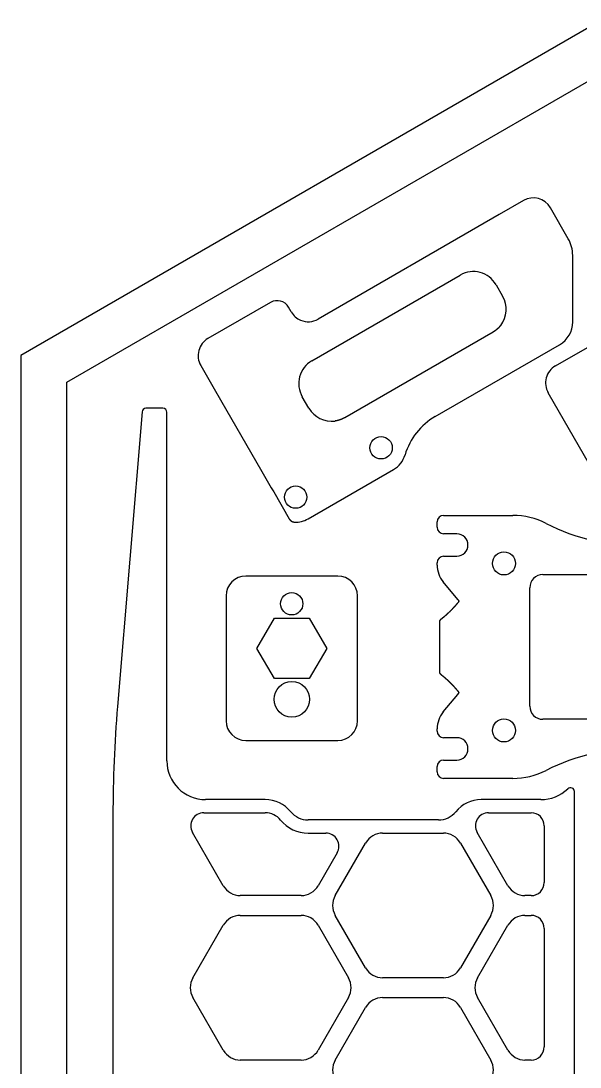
# Model space of a CAD drawing. Extents: x 442 to 745, y 5 to 355.
# Drawn here: x 442.4 to 477.4, y 222.6 to 288.1 of the extents above; entities that cross this region are included whole.
import ezdxf

# ---------------------------------------------------------------- set-up
doc = ezdxf.new("R2010")
doc.units = 0
doc.layers.add('VISIBLE__ANSI_', color=7, linetype='CONTINUOUS')

msp = doc.modelspace()

# ---------------------------------------------------------------- linework, layer by layer
at = {"layer": 'VISIBLE__ANSI_'}
for p, q in [((593.942, 354.692), (442.389, 267.193)), ((445.272, 265.529), (593.942, 351.364)), ((473.865, 276.891), (472.352, 276.018)), ((476.676, 274.493), (475.552, 276.439)), ((472.352, 276.018), (461.009, 269.469)), ((476.952, 270.745), (476.952, 273.463)), ((460.612, 266.863), (469.902, 272.226)), ((472.152, 271.623), (472.563, 270.91)), ((476.952, 269.581), (476.952, 270.745)), ((458.028, 270.516), (454.105, 268.252)), ((459.322, 269.922), (459.153, 270.215)), ((475.871, 266.54), (481.336, 269.696)), ((476.952, 269.294), (476.952, 269.581)), ((471.961, 268.66), (462.671, 263.297)), ((468.339, 263.371), (476.128, 267.868)), ((442.389, 267.193), (442.389, 92.195)), ((453.653, 266.564), (454.497, 265.102)), ((445.272, 93.859), (445.272, 265.529)), ((454.497, 265.102), (454.888, 264.425)), ((478.63, 259.29), (475.419, 264.853)), ((454.888, 264.425), (457.486, 259.925)), ((460.421, 263.9), (460.01, 264.613)), ((449.975, 263.659), (448.438, 245.215)), ((451.283, 263.886), (450.221, 263.886)), ((451.53, 241.816), (451.53, 263.639)), ((460.381, 256.969), (465.73, 260.058)), ((457.486, 259.925), (458.069, 258.916)), ((458.069, 258.916), (458.221, 258.653)), ((458.221, 258.653), (459.194, 256.967)), ((468.457, 256.439), (468.457, 256.769)), ((468.868, 257.181), (473.198, 257.181)), ((469.692, 256.028), (468.868, 256.028)), ((468.457, 254.074), (468.457, 254.216)), ((468.868, 254.628), (469.692, 254.628)), ((462.236, 253.386), (456.472, 253.386)), ((469.758, 251.924), (468.842, 253.015)), ((475.084, 253.475), (484.411, 253.475)), ((474.261, 245.239), (474.261, 252.651)), ((455.236, 252.151), (455.236, 244.327)), ((463.471, 244.327), (463.471, 252.151)), ((457.169, 248.857), (458.263, 250.751)), ((458.263, 250.751), (460.45, 250.751)), ((460.45, 250.751), (461.543, 248.857)), ((468.62, 247.381), (468.62, 250.509)), ((458.263, 246.963), (457.169, 248.857)), ((461.543, 248.857), (460.45, 246.963)), ((460.45, 246.963), (458.263, 246.963)), ((468.842, 244.875), (469.758, 245.967)), ((484.411, 244.416), (475.084, 244.416)), ((468.457, 243.675), (468.457, 243.816)), ((456.472, 243.092), (462.236, 243.092)), ((469.692, 243.263), (468.868, 243.263)), ((468.868, 241.863), (469.692, 241.863)), ((468.457, 241.122), (468.457, 241.451)), ((473.198, 240.71), (468.868, 240.71)), ((477.06, 215.335), (477.06, 239.884)), ((457.635, 239.386), (453.96, 239.386)), ((457.695, 239.386), (457.635, 239.386)), ((471.284, 239.386), (471.224, 239.386)), ((474.96, 239.386), (471.284, 239.386)), ((453.85, 238.563), (457.695, 238.563)), ((471.679, 238.563), (474.342, 238.563)), ((448.154, 238.39), (448.154, 216.83)), ((468.541, 238.11), (460.378, 238.11)), ((455.062, 233.992), (453.137, 237.327)), ((460.378, 237.286), (461.481, 237.286)), ((465.047, 237.286), (468.85, 237.286)), ((472.892, 233.992), (470.966, 237.327)), ((475.165, 237.739), (475.165, 234.198)), ((462.075, 233.374), (463.977, 236.669)), ((469.92, 236.669), (471.822, 233.374)), ((462.194, 236.051), (461.005, 233.992)), ((459.936, 233.374), (456.132, 233.374)), ((474.342, 233.374), (473.962, 233.374)), ((456.132, 232.139), (459.936, 232.139)), ((463.977, 228.845), (462.075, 232.139)), ((471.822, 232.139), (469.92, 228.845)), ((473.962, 232.139), (474.342, 232.139)), ((453.16, 228.227), (455.062, 231.522)), ((461.005, 231.522), (462.907, 228.227)), ((470.99, 228.227), (472.892, 231.522)), ((475.165, 231.316), (475.165, 223.904)), ((468.85, 228.227), (465.047, 228.227)), ((455.062, 223.698), (453.16, 226.992)), ((462.907, 226.992), (461.005, 223.698)), ((465.047, 226.992), (468.85, 226.992)), ((472.892, 223.698), (470.99, 226.992)), ((462.075, 223.08), (463.977, 226.375)), ((469.92, 226.375), (471.822, 223.08)), ((459.936, 223.08), (456.132, 223.08)), ((474.342, 223.08), (473.962, 223.08))]:
    msp.add_line(p, q, dxfattribs=at)
for points in [[(472.441, 269.08, 0), (472.439, 269.078, 0), (472.437, 269.075, 0), (472.435, 269.072, 0), (472.433, 269.07, 0), (472.431, 269.067, 0), (472.428, 269.064, 0), (472.426, 269.062, 0), (472.424, 269.059, 0), (472.422, 269.056, 0), (472.42, 269.054, 0), (472.418, 269.051, 0), (472.416, 269.049, 0), (472.414, 269.046, 0), (472.412, 269.043, 0), (472.409, 269.041, 0), (472.407, 269.038, 0), (472.405, 269.036, 0), (472.403, 269.033, 0), (472.401, 269.03, 0), (472.399, 269.028, 0), (472.397, 269.025, 0), (472.394, 269.023, 0), (472.392, 269.02, 0), (472.39, 269.018, 0), (472.388, 269.015, 0), (472.386, 269.013, 0), (472.383, 269.01, 0), (472.381, 269.007, 0), (472.379, 269.005, 0), (472.377, 269.002, 0), (472.375, 269, 0), (472.372, 268.997, 0), (472.37, 268.995, 0), (472.368, 268.992, 0), (472.366, 268.99, 0), (472.363, 268.987, 0), (472.361, 268.985, 0), (472.359, 268.982, 0), (472.357, 268.98, 0), (472.354, 268.977, 0), (472.352, 268.975, 0), (472.35, 268.972, 0), (472.348, 268.97, 0), (472.345, 268.967, 0), (472.343, 268.965, 0), (472.341, 268.962, 0), (472.338, 268.96, 0), (472.336, 268.958, 0), (472.334, 268.955, 0), (472.332, 268.953, 0), (472.329, 268.95, 0), (472.327, 268.948, 0), (472.325, 268.945, 0), (472.322, 268.943, 0), (472.32, 268.941, 0), (472.318, 268.938, 0), (472.315, 268.936, 0), (472.313, 268.933, 0), (472.31, 268.931, 0), (472.308, 268.929, 0), (472.306, 268.926, 0), (472.303, 268.924, 0), (472.301, 268.921, 0), (472.299, 268.919, 0), (472.296, 268.917, 0), (472.294, 268.914, 0), (472.291, 268.912, 0), (472.289, 268.91, 0), (472.287, 268.907, 0), (472.284, 268.905, 0), (472.282, 268.903, 0), (472.279, 268.9, 0), (472.277, 268.898, 0), (472.275, 268.896, 0), (472.272, 268.893, 0), (472.27, 268.891, 0), (472.267, 268.889, 0), (472.265, 268.886, 0), (472.262, 268.884, 0), (472.26, 268.882, 0), (472.257, 268.879, 0), (472.255, 268.877, 0), (472.252, 268.875, 0), (472.25, 268.873, 0), (472.248, 268.87, 0), (472.245, 268.868, 0), (472.243, 268.866, 0), (472.24, 268.864, 0), (472.238, 268.861, 0), (472.235, 268.859, 0), (472.233, 268.857, 0), (472.23, 268.855, 0), (472.227, 268.852, 0), (472.225, 268.85, 0), (472.222, 268.848, 0), (472.22, 268.846, 0), (472.217, 268.844, 0), (472.215, 268.841, 0), (472.212, 268.839, 0), (472.21, 268.837, 0), (472.207, 268.835, 0), (472.205, 268.833, 0), (472.202, 268.83, 0), (472.2, 268.828, 0), (472.197, 268.826, 0), (472.194, 268.824, 0), (472.192, 268.822, 0), (472.189, 268.82, 0), (472.187, 268.817, 0), (472.184, 268.815, 0), (472.181, 268.813, 0), (472.179, 268.811, 0), (472.176, 268.809, 0), (472.174, 268.807, 0), (472.171, 268.805, 0), (472.168, 268.803, 0), (472.166, 268.8, 0), (472.163, 268.798, 0), (472.16, 268.796, 0), (472.158, 268.794, 0), (472.155, 268.792, 0), (472.153, 268.79, 0), (472.15, 268.788, 0), (472.147, 268.786, 0), (472.145, 268.784, 0), (472.142, 268.782, 0), (472.139, 268.78, 0), (472.137, 268.778, 0), (472.134, 268.776, 0), (472.131, 268.774, 0), (472.129, 268.772, 0), (472.126, 268.77, 0), (472.123, 268.768, 0), (472.121, 268.766, 0), (472.118, 268.763, 0), (472.115, 268.761, 0), (472.112, 268.759, 0), (472.11, 268.758, 0), (472.107, 268.756, 0), (472.104, 268.754, 0), (472.102, 268.752, 0), (472.099, 268.75, 0), (472.096, 268.748, 0), (472.093, 268.746, 0), (472.091, 268.744, 0), (472.088, 268.742, 0), (472.085, 268.74, 0), (472.082, 268.738, 0), (472.08, 268.736, 0), (472.077, 268.734, 0), (472.074, 268.732, 0), (472.071, 268.73, 0), (472.069, 268.728, 0), (472.066, 268.726, 0), (472.063, 268.725, 0), (472.06, 268.723, 0), (472.057, 268.721, 0), (472.055, 268.719, 0), (472.052, 268.717, 0), (472.049, 268.715, 0), (472.046, 268.713, 0), (472.043, 268.711, 0), (472.041, 268.71, 0), (472.038, 268.708, 0), (472.035, 268.706, 0), (472.032, 268.704, 0), (472.029, 268.702, 0), (472.027, 268.7, 0), (472.024, 268.699, 0), (472.021, 268.697, 0), (472.018, 268.695, 0), (472.015, 268.693, 0), (472.012, 268.691, 0), (472.01, 268.69, 0), (472.007, 268.688, 0), (472.004, 268.686, 0), (472.001, 268.684, 0), (471.998, 268.683, 0), (471.995, 268.681, 0), (471.992, 268.679, 0), (471.989, 268.677, 0), (471.987, 268.676, 0), (471.984, 268.674, 0), (471.981, 268.672, 0), (471.978, 268.67, 0), (471.975, 268.669, 0), (471.972, 268.667, 0), (471.969, 268.665, 0), (471.966, 268.664, 0), (471.963, 268.662, 0), (471.961, 268.66, 0)], [(462.671, 263.297, 0), (462.668, 263.295, 0), (462.665, 263.294, 0), (462.662, 263.292, 0), (462.66, 263.29, 0), (462.657, 263.289, 0), (462.654, 263.287, 0), (462.651, 263.285, 0), (462.648, 263.284, 0), (462.645, 263.282, 0), (462.642, 263.281, 0), (462.639, 263.279, 0), (462.636, 263.277, 0), (462.633, 263.276, 0), (462.63, 263.274, 0), (462.627, 263.272, 0), (462.624, 263.271, 0), (462.621, 263.269, 0), (462.618, 263.268, 0), (462.615, 263.266, 0), (462.612, 263.265, 0), (462.609, 263.263, 0), (462.606, 263.262, 0), (462.603, 263.26, 0), (462.6, 263.258, 0), (462.597, 263.257, 0), (462.594, 263.255, 0), (462.591, 263.254, 0), (462.588, 263.252, 0), (462.585, 263.251, 0), (462.582, 263.249, 0), (462.579, 263.248, 0), (462.576, 263.246, 0), (462.573, 263.245, 0), (462.57, 263.243, 0), (462.567, 263.242, 0), (462.564, 263.24, 0), (462.561, 263.239, 0), (462.558, 263.238, 0), (462.555, 263.236, 0), (462.552, 263.235, 0), (462.549, 263.233, 0), (462.546, 263.232, 0), (462.543, 263.23, 0), (462.54, 263.229, 0), (462.537, 263.228, 0), (462.534, 263.226, 0), (462.531, 263.225, 0), (462.528, 263.223, 0), (462.525, 263.222, 0), (462.522, 263.221, 0), (462.519, 263.219, 0), (462.515, 263.218, 0), (462.512, 263.216, 0), (462.509, 263.215, 0), (462.506, 263.214, 0), (462.503, 263.212, 0), (462.5, 263.211, 0), (462.497, 263.21, 0), (462.494, 263.208, 0), (462.491, 263.207, 0), (462.488, 263.206, 0), (462.485, 263.205, 0), (462.481, 263.203, 0), (462.478, 263.202, 0), (462.475, 263.201, 0), (462.472, 263.199, 0), (462.469, 263.198, 0), (462.466, 263.197, 0), (462.463, 263.196, 0), (462.46, 263.194, 0), (462.457, 263.193, 0), (462.453, 263.192, 0), (462.45, 263.191, 0), (462.447, 263.189, 0), (462.444, 263.188, 0), (462.441, 263.187, 0), (462.438, 263.186, 0), (462.435, 263.185, 0), (462.431, 263.183, 0), (462.428, 263.182, 0), (462.425, 263.181, 0), (462.422, 263.18, 0), (462.419, 263.179, 0), (462.416, 263.178, 0), (462.413, 263.176, 0), (462.409, 263.175, 0), (462.406, 263.174, 0), (462.403, 263.173, 0), (462.4, 263.172, 0), (462.397, 263.171, 0), (462.394, 263.17, 0), (462.39, 263.168, 0), (462.387, 263.167, 0), (462.384, 263.166, 0), (462.381, 263.165, 0), (462.378, 263.164, 0), (462.375, 263.163, 0), (462.371, 263.162, 0), (462.368, 263.161, 0), (462.365, 263.16, 0), (462.362, 263.159, 0), (462.359, 263.158, 0), (462.355, 263.157, 0), (462.352, 263.156, 0), (462.349, 263.155, 0), (462.346, 263.154, 0), (462.343, 263.153, 0), (462.339, 263.152, 0), (462.336, 263.151, 0), (462.333, 263.15, 0), (462.33, 263.149, 0), (462.326, 263.148, 0), (462.323, 263.147, 0), (462.32, 263.146, 0), (462.317, 263.145, 0), (462.314, 263.144, 0), (462.31, 263.143, 0), (462.307, 263.142, 0), (462.304, 263.141, 0), (462.301, 263.14, 0), (462.297, 263.139, 0), (462.294, 263.138, 0), (462.291, 263.137, 0), (462.288, 263.136, 0), (462.285, 263.135, 0), (462.281, 263.135, 0), (462.278, 263.134, 0), (462.275, 263.133, 0), (462.272, 263.132, 0), (462.268, 263.131, 0), (462.265, 263.13, 0), (462.262, 263.129, 0), (462.259, 263.128, 0), (462.255, 263.128, 0), (462.252, 263.127, 0), (462.249, 263.126, 0), (462.245, 263.125, 0), (462.242, 263.124, 0), (462.239, 263.124, 0), (462.236, 263.123, 0), (462.232, 263.122, 0), (462.229, 263.121, 0), (462.226, 263.12, 0), (462.223, 263.12, 0), (462.219, 263.119, 0), (462.216, 263.118, 0), (462.213, 263.117, 0), (462.21, 263.117, 0), (462.206, 263.116, 0), (462.203, 263.115, 0), (462.2, 263.114, 0), (462.196, 263.114, 0), (462.193, 263.113, 0), (462.19, 263.112, 0), (462.187, 263.112, 0), (462.183, 263.111, 0), (462.18, 263.11, 0), (462.177, 263.11, 0), (462.173, 263.109, 0), (462.17, 263.108, 0), (462.167, 263.108, 0), (462.163, 263.107, 0), (462.16, 263.106, 0), (462.157, 263.106, 0), (462.154, 263.105, 0), (462.15, 263.104, 0), (462.147, 263.104, 0), (462.144, 263.103, 0), (462.14, 263.103, 0), (462.137, 263.102, 0), (462.134, 263.101, 0), (462.13, 263.101, 0), (462.127, 263.1, 0), (462.124, 263.1, 0), (462.12, 263.099, 0), (462.117, 263.099, 0), (462.114, 263.098, 0), (462.11, 263.097, 0), (462.107, 263.097, 0), (462.104, 263.096, 0), (462.101, 263.096, 0), (462.097, 263.095, 0), (462.094, 263.095, 0), (462.091, 263.094, 0), (462.087, 263.094, 0), (462.084, 263.093, 0), (462.081, 263.093, 0), (462.077, 263.092, 0), (462.074, 263.092, 0), (462.071, 263.092, 0), (462.067, 263.091, 0)], [(459.194, 256.967, 0), (459.196, 256.964, 0), (459.198, 256.961, 0), (459.199, 256.958, 0), (459.201, 256.955, 0), (459.203, 256.953, 0), (459.204, 256.95, 0), (459.206, 256.947, 0), (459.208, 256.945, 0), (459.21, 256.942, 0), (459.212, 256.939, 0), (459.214, 256.936, 0), (459.215, 256.934, 0), (459.217, 256.931, 0), (459.219, 256.929, 0), (459.221, 256.926, 0), (459.223, 256.923, 0), (459.225, 256.921, 0), (459.227, 256.918, 0), (459.229, 256.916, 0), (459.231, 256.913, 0), (459.233, 256.911, 0), (459.235, 256.908, 0), (459.238, 256.906, 0), (459.24, 256.903, 0), (459.242, 256.901, 0), (459.244, 256.898, 0), (459.246, 256.896, 0), (459.248, 256.894, 0), (459.251, 256.891, 0), (459.253, 256.889, 0), (459.255, 256.887, 0), (459.258, 256.884, 0), (459.26, 256.882, 0), (459.262, 256.88, 0), (459.265, 256.878, 0), (459.267, 256.875, 0), (459.269, 256.873, 0), (459.272, 256.871, 0), (459.274, 256.869, 0), (459.276, 256.867, 0), (459.279, 256.864, 0), (459.281, 256.862, 0), (459.284, 256.86, 0), (459.286, 256.858, 0), (459.289, 256.856, 0), (459.291, 256.854, 0), (459.294, 256.852, 0), (459.297, 256.85, 0), (459.299, 256.848, 0), (459.302, 256.846, 0), (459.304, 256.844, 0), (459.307, 256.842, 0), (459.31, 256.84, 0), (459.312, 256.838, 0), (459.315, 256.836, 0), (459.318, 256.834, 0), (459.32, 256.833, 0), (459.323, 256.831, 0), (459.326, 256.829, 0), (459.328, 256.827, 0), (459.331, 256.826, 0), (459.334, 256.824, 0), (459.337, 256.822, 0), (459.339, 256.82, 0), (459.342, 256.819, 0), (459.345, 256.817, 0), (459.348, 256.815, 0), (459.351, 256.814, 0), (459.354, 256.812, 0), (459.356, 256.811, 0), (459.359, 256.809, 0), (459.362, 256.808, 0), (459.365, 256.806, 0), (459.368, 256.805, 0), (459.371, 256.803, 0), (459.374, 256.802, 0), (459.377, 256.8, 0), (459.38, 256.799, 0), (459.383, 256.798, 0), (459.386, 256.796, 0), (459.389, 256.795, 0), (459.392, 256.794, 0), (459.395, 256.792, 0), (459.398, 256.791, 0), (459.401, 256.79, 0), (459.404, 256.789, 0), (459.407, 256.788, 0), (459.41, 256.786, 0), (459.413, 256.785, 0), (459.416, 256.784, 0), (459.419, 256.783, 0), (459.422, 256.782, 0), (459.425, 256.781, 0), (459.428, 256.78, 0), (459.431, 256.779, 0), (459.434, 256.778, 0), (459.438, 256.777, 0), (459.441, 256.776, 0), (459.444, 256.775, 0), (459.447, 256.775, 0), (459.45, 256.774, 0), (459.453, 256.773, 0), (459.456, 256.772, 0), (459.46, 256.771, 0), (459.463, 256.771, 0), (459.466, 256.77, 0), (459.469, 256.769, 0), (459.472, 256.769, 0), (459.475, 256.768, 0), (459.479, 256.767, 0), (459.482, 256.767, 0), (459.485, 256.766, 0), (459.488, 256.766, 0), (459.491, 256.765, 0), (459.495, 256.765, 0), (459.498, 256.764, 0), (459.501, 256.764, 0), (459.504, 256.763, 0), (459.508, 256.763, 0), (459.511, 256.763, 0), (459.514, 256.762, 0), (459.517, 256.762, 0), (459.521, 256.762, 0), (459.524, 256.762, 0), (459.527, 256.761, 0), (459.53, 256.761, 0), (459.534, 256.761, 0)], [(468.74, 250.715, 0), (468.745, 250.718, 0), (468.749, 250.722, 0), (468.753, 250.725, 0), (468.758, 250.728, 0), (468.762, 250.732, 0), (468.767, 250.735, 0), (468.771, 250.739, 0), (468.775, 250.742, 0), (468.78, 250.746, 0), (468.784, 250.749, 0), (468.789, 250.753, 0), (468.793, 250.756, 0), (468.798, 250.76, 0), (468.802, 250.763, 0), (468.807, 250.767, 0), (468.811, 250.77, 0), (468.816, 250.774, 0), (468.82, 250.777, 0), (468.825, 250.781, 0), (468.829, 250.785, 0), (468.834, 250.788, 0), (468.838, 250.792, 0), (468.843, 250.795, 0), (468.847, 250.799, 0), (468.852, 250.803, 0), (468.856, 250.807, 0), (468.861, 250.81, 0), (468.865, 250.814, 0), (468.87, 250.818, 0), (468.874, 250.821, 0), (468.879, 250.825, 0), (468.883, 250.829, 0), (468.888, 250.833, 0), (468.893, 250.836, 0), (468.897, 250.84, 0), (468.902, 250.844, 0), (468.906, 250.848, 0), (468.911, 250.851, 0), (468.915, 250.855, 0), (468.92, 250.859, 0), (468.924, 250.863, 0), (468.929, 250.867, 0), (468.933, 250.871, 0), (468.938, 250.874, 0), (468.943, 250.878, 0), (468.947, 250.882, 0), (468.952, 250.886, 0), (468.956, 250.89, 0), (468.961, 250.894, 0), (468.965, 250.898, 0), (468.97, 250.902, 0), (468.974, 250.905, 0), (468.979, 250.909, 0), (468.983, 250.913, 0), (468.988, 250.917, 0), (468.992, 250.921, 0), (468.997, 250.925, 0), (469.002, 250.929, 0), (469.006, 250.933, 0), (469.011, 250.937, 0), (469.015, 250.941, 0), (469.02, 250.945, 0), (469.024, 250.948, 0), (469.028, 250.952, 0), (469.033, 250.956, 0), (469.037, 250.96, 0), (469.042, 250.964, 0), (469.046, 250.968, 0), (469.051, 250.972, 0), (469.055, 250.976, 0), (469.06, 250.98, 0), (469.064, 250.984, 0), (469.068, 250.988, 0), (469.073, 250.992, 0), (469.077, 250.996, 0), (469.082, 251, 0), (469.086, 251.004, 0), (469.09, 251.008, 0), (469.095, 251.012, 0), (469.099, 251.016, 0), (469.103, 251.02, 0), (469.108, 251.024, 0), (469.112, 251.027, 0), (469.116, 251.031, 0), (469.121, 251.035, 0), (469.125, 251.039, 0), (469.129, 251.043, 0), (469.134, 251.047, 0), (469.138, 251.051, 0), (469.142, 251.055, 0), (469.146, 251.059, 0), (469.151, 251.063, 0), (469.155, 251.067, 0), (469.159, 251.071, 0), (469.164, 251.075, 0), (469.168, 251.079, 0), (469.172, 251.084, 0), (469.177, 251.088, 0), (469.181, 251.092, 0), (469.186, 251.096, 0), (469.19, 251.1, 0), (469.194, 251.104, 0), (469.199, 251.108, 0), (469.203, 251.112, 0), (469.207, 251.117, 0), (469.212, 251.121, 0), (469.216, 251.125, 0), (469.221, 251.129, 0), (469.225, 251.134, 0), (469.229, 251.138, 0), (469.234, 251.142, 0), (469.238, 251.146, 0), (469.243, 251.151, 0), (469.247, 251.155, 0), (469.251, 251.159, 0), (469.256, 251.163, 0), (469.26, 251.168, 0), (469.265, 251.172, 0), (469.269, 251.176, 0), (469.274, 251.181, 0), (469.278, 251.185, 0), (469.282, 251.19, 0), (469.287, 251.194, 0), (469.291, 251.198, 0), (469.296, 251.203, 0), (469.3, 251.207, 0), (469.305, 251.212, 0), (469.309, 251.216, 0), (469.314, 251.22, 0), (469.318, 251.225, 0), (469.322, 251.229, 0), (469.327, 251.234, 0), (469.331, 251.238, 0), (469.336, 251.243, 0), (469.34, 251.247, 0), (469.345, 251.252, 0), (469.349, 251.256, 0), (469.354, 251.261, 0), (469.358, 251.265, 0), (469.363, 251.27, 0), (469.367, 251.274, 0), (469.371, 251.279, 0), (469.376, 251.283, 0), (469.38, 251.288, 0), (469.385, 251.292, 0), (469.389, 251.297, 0), (469.394, 251.302, 0), (469.398, 251.306, 0), (469.403, 251.311, 0), (469.407, 251.315, 0), (469.411, 251.32, 0), (469.416, 251.325, 0), (469.42, 251.329, 0), (469.425, 251.334, 0), (469.429, 251.338, 0), (469.434, 251.343, 0), (469.438, 251.348, 0), (469.443, 251.352, 0), (469.447, 251.357, 0), (469.451, 251.362, 0), (469.456, 251.366, 0), (469.46, 251.371, 0), (469.465, 251.376, 0), (469.469, 251.38, 0), (469.474, 251.385, 0), (469.478, 251.39, 0), (469.482, 251.394, 0), (469.487, 251.399, 0), (469.491, 251.404, 0), (469.496, 251.409, 0), (469.5, 251.413, 0), (469.504, 251.418, 0), (469.509, 251.423, 0), (469.513, 251.427, 0), (469.517, 251.432, 0), (469.522, 251.437, 0), (469.526, 251.442, 0), (469.531, 251.446, 0), (469.535, 251.451, 0), (469.539, 251.456, 0), (469.544, 251.46, 0), (469.548, 251.465, 0), (469.552, 251.47, 0), (469.557, 251.475, 0), (469.561, 251.479, 0), (469.565, 251.484, 0), (469.57, 251.489, 0), (469.574, 251.494, 0), (469.578, 251.498, 0), (469.583, 251.503, 0), (469.587, 251.508, 0), (469.591, 251.513, 0), (469.595, 251.517, 0), (469.6, 251.522, 0), (469.604, 251.527, 0), (469.608, 251.532, 0), (469.613, 251.537, 0), (469.617, 251.541, 0), (469.621, 251.546, 0), (469.625, 251.551, 0), (469.63, 251.556, 0), (469.634, 251.56, 0), (469.638, 251.565, 0), (469.642, 251.57, 0), (469.646, 251.575, 0), (469.651, 251.579, 0), (469.655, 251.584, 0), (469.659, 251.589, 0), (469.663, 251.594, 0), (469.667, 251.598, 0), (469.671, 251.603, 0), (469.676, 251.608, 0), (469.68, 251.613, 0), (469.684, 251.617, 0), (469.688, 251.622, 0), (469.692, 251.627, 0), (469.696, 251.632, 0), (469.7, 251.636, 0), (469.705, 251.641, 0), (469.709, 251.646, 0), (469.713, 251.651, 0), (469.717, 251.655, 0), (469.721, 251.66, 0), (469.725, 251.665, 0), (469.729, 251.67, 0), (469.733, 251.674, 0), (469.737, 251.679, 0), (469.741, 251.684, 0), (469.745, 251.688, 0), (469.749, 251.693, 0), (469.753, 251.698, 0), (469.757, 251.702, 0), (469.761, 251.707, 0), (469.765, 251.712, 0), (469.769, 251.717, 0), (469.773, 251.721, 0), (469.777, 251.726, 0), (469.781, 251.73, 0), (469.785, 251.735, 0), (469.789, 251.74, 0), (469.793, 251.744, 0), (469.796, 251.749, 0), (469.8, 251.754, 0), (469.804, 251.758, 0), (469.808, 251.763, 0), (469.812, 251.768, 0), (469.816, 251.772, 0), (469.82, 251.777, 0), (469.823, 251.781, 0), (469.827, 251.786, 0), (469.831, 251.791, 0), (469.835, 251.795, 0), (469.839, 251.8, 0), (469.842, 251.804, 0), (469.846, 251.809, 0)], [(468.62, 250.509, 0), (468.62, 250.51, 0), (468.62, 250.511, 0), (468.62, 250.511, 0), (468.62, 250.512, 0), (468.62, 250.512, 0), (468.62, 250.513, 0), (468.62, 250.514, 0), (468.62, 250.515, 0), (468.62, 250.515, 0), (468.62, 250.516, 0), (468.62, 250.517, 0), (468.62, 250.517, 0), (468.62, 250.518, 0), (468.62, 250.519, 0), (468.62, 250.519, 0), (468.62, 250.52, 0), (468.62, 250.521, 0), (468.62, 250.521, 0), (468.62, 250.522, 0), (468.62, 250.523, 0), (468.62, 250.523, 0), (468.62, 250.524, 0), (468.62, 250.525, 0), (468.621, 250.526, 0), (468.621, 250.526, 0), (468.621, 250.527, 0), (468.621, 250.528, 0), (468.621, 250.528, 0), (468.621, 250.529, 0), (468.621, 250.53, 0), (468.621, 250.531, 0), (468.621, 250.531, 0), (468.621, 250.532, 0), (468.621, 250.533, 0), (468.621, 250.534, 0), (468.622, 250.534, 0), (468.622, 250.535, 0), (468.622, 250.536, 0), (468.622, 250.536, 0), (468.622, 250.537, 0), (468.622, 250.538, 0), (468.622, 250.539, 0), (468.622, 250.539, 0), (468.622, 250.54, 0), (468.623, 250.541, 0), (468.623, 250.542, 0), (468.623, 250.543, 0), (468.623, 250.543, 0), (468.623, 250.544, 0), (468.623, 250.545, 0), (468.623, 250.546, 0), (468.624, 250.546, 0), (468.624, 250.547, 0), (468.624, 250.548, 0), (468.624, 250.549, 0), (468.624, 250.549, 0), (468.624, 250.55, 0), (468.625, 250.551, 0), (468.625, 250.552, 0), (468.625, 250.553, 0), (468.625, 250.553, 0), (468.625, 250.554, 0), (468.626, 250.555, 0), (468.626, 250.556, 0), (468.626, 250.557, 0), (468.626, 250.557, 0), (468.626, 250.558, 0), (468.627, 250.559, 0), (468.627, 250.56, 0), (468.627, 250.561, 0), (468.627, 250.561, 0), (468.628, 250.562, 0), (468.628, 250.563, 0), (468.628, 250.564, 0), (468.628, 250.565, 0), (468.629, 250.565, 0), (468.629, 250.566, 0), (468.629, 250.567, 0), (468.629, 250.568, 0), (468.63, 250.569, 0), (468.63, 250.57, 0), (468.63, 250.57, 0), (468.63, 250.571, 0), (468.631, 250.572, 0), (468.631, 250.573, 0), (468.631, 250.574, 0), (468.632, 250.575, 0), (468.632, 250.575, 0), (468.632, 250.576, 0), (468.633, 250.577, 0), (468.633, 250.578, 0), (468.633, 250.579, 0), (468.633, 250.58, 0), (468.634, 250.581, 0), (468.634, 250.581, 0), (468.634, 250.582, 0), (468.635, 250.583, 0), (468.635, 250.584, 0), (468.635, 250.585, 0), (468.636, 250.586, 0), (468.636, 250.587, 0), (468.637, 250.587, 0), (468.637, 250.588, 0), (468.637, 250.589, 0), (468.638, 250.59, 0), (468.638, 250.591, 0), (468.638, 250.592, 0), (468.639, 250.593, 0), (468.639, 250.593, 0), (468.64, 250.594, 0), (468.64, 250.595, 0), (468.64, 250.596, 0), (468.641, 250.597, 0), (468.641, 250.598, 0), (468.642, 250.599, 0), (468.642, 250.6, 0), (468.643, 250.601, 0), (468.643, 250.601, 0), (468.643, 250.602, 0), (468.644, 250.603, 0), (468.644, 250.604, 0), (468.645, 250.605, 0), (468.645, 250.606, 0), (468.646, 250.607, 0), (468.646, 250.608, 0), (468.647, 250.608, 0), (468.647, 250.609, 0), (468.648, 250.61, 0), (468.648, 250.611, 0), (468.649, 250.612, 0), (468.649, 250.613, 0), (468.65, 250.614, 0), (468.65, 250.615, 0), (468.651, 250.615, 0), (468.651, 250.616, 0), (468.652, 250.617, 0), (468.652, 250.618, 0), (468.653, 250.619, 0), (468.653, 250.62, 0), (468.654, 250.621, 0), (468.654, 250.622, 0), (468.655, 250.622, 0), (468.655, 250.623, 0), (468.656, 250.624, 0), (468.656, 250.625, 0), (468.657, 250.626, 0), (468.658, 250.627, 0), (468.658, 250.628, 0), (468.659, 250.629, 0), (468.659, 250.629, 0), (468.66, 250.63, 0), (468.66, 250.631, 0), (468.661, 250.632, 0), (468.662, 250.633, 0), (468.662, 250.634, 0), (468.663, 250.635, 0), (468.663, 250.636, 0), (468.664, 250.636, 0), (468.665, 250.637, 0), (468.665, 250.638, 0), (468.666, 250.639, 0), (468.666, 250.64, 0), (468.667, 250.641, 0), (468.668, 250.642, 0), (468.668, 250.642, 0), (468.669, 250.643, 0), (468.67, 250.644, 0), (468.67, 250.645, 0), (468.671, 250.646, 0), (468.672, 250.647, 0), (468.672, 250.648, 0), (468.673, 250.648, 0), (468.673, 250.649, 0), (468.674, 250.65, 0), (468.675, 250.651, 0), (468.675, 250.652, 0), (468.676, 250.653, 0), (468.677, 250.654, 0), (468.678, 250.654, 0), (468.678, 250.655, 0), (468.679, 250.656, 0), (468.68, 250.657, 0), (468.68, 250.658, 0), (468.681, 250.659, 0), (468.682, 250.659, 0), (468.682, 250.66, 0), (468.683, 250.661, 0), (468.684, 250.662, 0), (468.685, 250.663, 0), (468.685, 250.664, 0), (468.686, 250.664, 0), (468.687, 250.665, 0), (468.687, 250.666, 0), (468.688, 250.667, 0), (468.689, 250.668, 0), (468.69, 250.669, 0), (468.69, 250.669, 0), (468.691, 250.67, 0), (468.692, 250.671, 0), (468.693, 250.672, 0), (468.694, 250.673, 0), (468.694, 250.674, 0), (468.695, 250.674, 0), (468.696, 250.675, 0), (468.697, 250.676, 0), (468.697, 250.677, 0), (468.698, 250.678, 0), (468.699, 250.678, 0), (468.7, 250.679, 0), (468.701, 250.68, 0), (468.701, 250.681, 0), (468.702, 250.682, 0), (468.703, 250.682, 0), (468.704, 250.683, 0), (468.705, 250.684, 0), (468.705, 250.685, 0), (468.706, 250.686, 0), (468.707, 250.686, 0), (468.708, 250.687, 0), (468.709, 250.688, 0), (468.71, 250.689, 0), (468.71, 250.69, 0), (468.711, 250.69, 0), (468.712, 250.691, 0), (468.713, 250.692, 0), (468.714, 250.693, 0), (468.715, 250.694, 0), (468.716, 250.694, 0), (468.716, 250.695, 0), (468.717, 250.696, 0), (468.718, 250.697, 0), (468.719, 250.697, 0), (468.72, 250.698, 0), (468.721, 250.699, 0), (468.722, 250.7, 0), (468.723, 250.701, 0), (468.724, 250.701, 0), (468.724, 250.702, 0), (468.725, 250.703, 0), (468.726, 250.704, 0), (468.727, 250.704, 0), (468.728, 250.705, 0), (468.729, 250.706, 0), (468.73, 250.707, 0), (468.731, 250.707, 0), (468.732, 250.708, 0), (468.733, 250.709, 0), (468.734, 250.71, 0), (468.735, 250.71, 0), (468.736, 250.711, 0), (468.737, 250.712, 0), (468.737, 250.713, 0), (468.738, 250.713, 0), (468.739, 250.714, 0), (468.74, 250.715, 0)], [(468.74, 247.176, 0), (468.74, 247.176, 0), (468.739, 247.177, 0), (468.738, 247.177, 0), (468.737, 247.178, 0), (468.737, 247.179, 0), (468.736, 247.179, 0), (468.735, 247.18, 0), (468.734, 247.18, 0), (468.734, 247.181, 0), (468.733, 247.182, 0), (468.732, 247.182, 0), (468.731, 247.183, 0), (468.731, 247.183, 0), (468.73, 247.184, 0), (468.729, 247.185, 0), (468.728, 247.185, 0), (468.728, 247.186, 0), (468.727, 247.186, 0), (468.726, 247.187, 0), (468.725, 247.188, 0), (468.725, 247.188, 0), (468.724, 247.189, 0), (468.723, 247.19, 0), (468.723, 247.19, 0), (468.722, 247.191, 0), (468.721, 247.191, 0), (468.72, 247.192, 0), (468.72, 247.193, 0), (468.719, 247.193, 0), (468.718, 247.194, 0), (468.718, 247.195, 0), (468.717, 247.195, 0), (468.716, 247.196, 0), (468.715, 247.196, 0), (468.715, 247.197, 0), (468.714, 247.198, 0), (468.713, 247.198, 0), (468.713, 247.199, 0), (468.712, 247.2, 0), (468.711, 247.2, 0), (468.711, 247.201, 0), (468.71, 247.201, 0), (468.709, 247.202, 0), (468.709, 247.203, 0), (468.708, 247.203, 0), (468.707, 247.204, 0), (468.707, 247.205, 0), (468.706, 247.205, 0), (468.705, 247.206, 0), (468.705, 247.207, 0), (468.704, 247.207, 0), (468.703, 247.208, 0), (468.703, 247.208, 0), (468.702, 247.209, 0), (468.701, 247.21, 0), (468.701, 247.21, 0), (468.7, 247.211, 0), (468.699, 247.212, 0), (468.699, 247.212, 0), (468.698, 247.213, 0), (468.698, 247.214, 0), (468.697, 247.214, 0), (468.696, 247.215, 0), (468.696, 247.216, 0), (468.695, 247.216, 0), (468.694, 247.217, 0), (468.694, 247.218, 0), (468.693, 247.218, 0), (468.693, 247.219, 0), (468.692, 247.22, 0), (468.691, 247.22, 0), (468.691, 247.221, 0), (468.69, 247.222, 0), (468.69, 247.222, 0), (468.689, 247.223, 0), (468.688, 247.224, 0), (468.688, 247.224, 0), (468.687, 247.225, 0), (468.687, 247.226, 0), (468.686, 247.226, 0), (468.685, 247.227, 0), (468.685, 247.228, 0), (468.684, 247.228, 0), (468.684, 247.229, 0), (468.683, 247.23, 0), (468.683, 247.23, 0), (468.682, 247.231, 0), (468.681, 247.232, 0), (468.681, 247.232, 0), (468.68, 247.233, 0), (468.68, 247.234, 0), (468.679, 247.234, 0), (468.679, 247.235, 0), (468.678, 247.236, 0), (468.677, 247.236, 0), (468.677, 247.237, 0), (468.676, 247.238, 0), (468.676, 247.238, 0), (468.675, 247.239, 0), (468.675, 247.24, 0), (468.674, 247.24, 0), (468.674, 247.241, 0), (468.673, 247.242, 0), (468.673, 247.242, 0), (468.672, 247.243, 0), (468.672, 247.244, 0), (468.671, 247.245, 0), (468.671, 247.245, 0), (468.67, 247.246, 0), (468.67, 247.247, 0), (468.669, 247.247, 0), (468.668, 247.248, 0), (468.668, 247.249, 0), (468.667, 247.249, 0), (468.667, 247.25, 0), (468.666, 247.251, 0), (468.666, 247.251, 0), (468.665, 247.252, 0), (468.665, 247.253, 0), (468.665, 247.253, 0), (468.664, 247.254, 0), (468.664, 247.255, 0), (468.663, 247.256, 0), (468.663, 247.256, 0), (468.662, 247.257, 0), (468.662, 247.258, 0), (468.661, 247.258, 0), (468.661, 247.259, 0), (468.66, 247.26, 0), (468.66, 247.26, 0), (468.659, 247.261, 0), (468.659, 247.262, 0), (468.658, 247.262, 0), (468.658, 247.263, 0), (468.658, 247.264, 0), (468.657, 247.265, 0), (468.657, 247.265, 0), (468.656, 247.266, 0), (468.656, 247.267, 0), (468.655, 247.267, 0), (468.655, 247.268, 0), (468.654, 247.269, 0), (468.654, 247.269, 0), (468.654, 247.27, 0), (468.653, 247.271, 0), (468.653, 247.272, 0), (468.652, 247.272, 0), (468.652, 247.273, 0), (468.652, 247.274, 0), (468.651, 247.274, 0), (468.651, 247.275, 0), (468.65, 247.276, 0), (468.65, 247.276, 0), (468.649, 247.277, 0), (468.649, 247.278, 0), (468.649, 247.279, 0), (468.648, 247.279, 0), (468.648, 247.28, 0), (468.648, 247.281, 0), (468.647, 247.281, 0), (468.647, 247.282, 0), (468.646, 247.283, 0), (468.646, 247.283, 0), (468.646, 247.284, 0), (468.645, 247.285, 0), (468.645, 247.285, 0), (468.645, 247.286, 0), (468.644, 247.287, 0), (468.644, 247.287, 0), (468.644, 247.288, 0), (468.643, 247.289, 0), (468.643, 247.29, 0), (468.643, 247.29, 0), (468.642, 247.291, 0), (468.642, 247.292, 0), (468.642, 247.292, 0), (468.641, 247.293, 0), (468.641, 247.294, 0), (468.641, 247.294, 0), (468.64, 247.295, 0), (468.64, 247.296, 0), (468.64, 247.296, 0), (468.639, 247.297, 0), (468.639, 247.298, 0), (468.639, 247.298, 0), (468.638, 247.299, 0), (468.638, 247.3, 0), (468.638, 247.3, 0), (468.637, 247.301, 0), (468.637, 247.302, 0), (468.637, 247.303, 0), (468.637, 247.303, 0), (468.636, 247.304, 0), (468.636, 247.305, 0), (468.636, 247.305, 0), (468.636, 247.306, 0), (468.635, 247.307, 0), (468.635, 247.307, 0), (468.635, 247.308, 0), (468.634, 247.309, 0), (468.634, 247.309, 0), (468.634, 247.31, 0), (468.634, 247.311, 0), (468.633, 247.311, 0), (468.633, 247.312, 0), (468.633, 247.313, 0), (468.633, 247.313, 0), (468.632, 247.314, 0), (468.632, 247.315, 0), (468.632, 247.315, 0), (468.632, 247.316, 0), (468.631, 247.317, 0), (468.631, 247.317, 0), (468.631, 247.318, 0), (468.631, 247.319, 0), (468.631, 247.319, 0), (468.63, 247.32, 0), (468.63, 247.32, 0), (468.63, 247.321, 0), (468.63, 247.322, 0), (468.629, 247.322, 0), (468.629, 247.323, 0), (468.629, 247.324, 0), (468.629, 247.324, 0), (468.629, 247.325, 0), (468.628, 247.326, 0), (468.628, 247.326, 0), (468.628, 247.327, 0), (468.628, 247.328, 0), (468.628, 247.328, 0), (468.627, 247.329, 0), (468.627, 247.33, 0), (468.627, 247.33, 0), (468.627, 247.331, 0), (468.627, 247.332, 0), (468.627, 247.332, 0), (468.626, 247.333, 0), (468.626, 247.333, 0), (468.626, 247.334, 0), (468.626, 247.335, 0), (468.626, 247.335, 0), (468.626, 247.336, 0), (468.625, 247.337, 0), (468.625, 247.337, 0), (468.625, 247.338, 0), (468.625, 247.339, 0), (468.625, 247.339, 0), (468.625, 247.34, 0), (468.625, 247.34, 0), (468.624, 247.341, 0), (468.624, 247.342, 0), (468.624, 247.342, 0), (468.624, 247.343, 0), (468.624, 247.344, 0), (468.624, 247.344, 0), (468.624, 247.345, 0), (468.623, 247.345, 0), (468.623, 247.346, 0), (468.623, 247.347, 0), (468.623, 247.347, 0), (468.623, 247.348, 0), (468.623, 247.348, 0), (468.623, 247.349, 0), (468.623, 247.35, 0), (468.623, 247.35, 0), (468.622, 247.351, 0), (468.622, 247.352, 0), (468.622, 247.352, 0), (468.622, 247.353, 0), (468.622, 247.353, 0), (468.622, 247.354, 0), (468.622, 247.355, 0), (468.622, 247.355, 0), (468.622, 247.356, 0), (468.622, 247.356, 0), (468.621, 247.357, 0), (468.621, 247.358, 0), (468.621, 247.358, 0), (468.621, 247.359, 0), (468.621, 247.359, 0), (468.621, 247.36, 0), (468.621, 247.361, 0), (468.621, 247.361, 0), (468.621, 247.362, 0), (468.621, 247.362, 0), (468.621, 247.363, 0), (468.621, 247.363, 0), (468.621, 247.364, 0), (468.621, 247.365, 0), (468.621, 247.365, 0), (468.62, 247.366, 0), (468.62, 247.366, 0), (468.62, 247.367, 0), (468.62, 247.368, 0), (468.62, 247.368, 0), (468.62, 247.369, 0), (468.62, 247.369, 0), (468.62, 247.37, 0), (468.62, 247.37, 0), (468.62, 247.371, 0), (468.62, 247.372, 0), (468.62, 247.372, 0), (468.62, 247.373, 0), (468.62, 247.373, 0), (468.62, 247.374, 0), (468.62, 247.374, 0), (468.62, 247.375, 0), (468.62, 247.375, 0), (468.62, 247.376, 0), (468.62, 247.377, 0), (468.62, 247.377, 0), (468.62, 247.378, 0), (468.62, 247.378, 0), (468.62, 247.379, 0), (468.62, 247.379, 0), (468.62, 247.38, 0), (468.62, 247.38, 0), (468.62, 247.381, 0), (468.62, 247.381, 0)], [(469.846, 246.082, 0), (469.843, 246.086, 0), (469.839, 246.09, 0), (469.836, 246.094, 0), (469.833, 246.098, 0), (469.829, 246.102, 0), (469.826, 246.106, 0), (469.823, 246.11, 0), (469.819, 246.114, 0), (469.816, 246.118, 0), (469.812, 246.123, 0), (469.809, 246.127, 0), (469.806, 246.131, 0), (469.802, 246.135, 0), (469.799, 246.139, 0), (469.795, 246.143, 0), (469.792, 246.147, 0), (469.788, 246.151, 0), (469.785, 246.155, 0), (469.781, 246.16, 0), (469.778, 246.164, 0), (469.774, 246.168, 0), (469.771, 246.172, 0), (469.767, 246.176, 0), (469.764, 246.18, 0), (469.76, 246.184, 0), (469.757, 246.189, 0), (469.753, 246.193, 0), (469.75, 246.197, 0), (469.746, 246.201, 0), (469.742, 246.205, 0), (469.739, 246.21, 0), (469.735, 246.214, 0), (469.732, 246.218, 0), (469.728, 246.222, 0), (469.725, 246.226, 0), (469.721, 246.23, 0), (469.717, 246.235, 0), (469.714, 246.239, 0), (469.71, 246.243, 0), (469.706, 246.247, 0), (469.703, 246.251, 0), (469.699, 246.256, 0), (469.695, 246.26, 0), (469.692, 246.264, 0), (469.688, 246.268, 0), (469.684, 246.273, 0), (469.681, 246.277, 0), (469.677, 246.281, 0), (469.673, 246.285, 0), (469.67, 246.289, 0), (469.666, 246.294, 0), (469.662, 246.298, 0), (469.659, 246.302, 0), (469.655, 246.306, 0), (469.651, 246.311, 0), (469.647, 246.315, 0), (469.644, 246.319, 0), (469.64, 246.323, 0), (469.636, 246.328, 0), (469.632, 246.332, 0), (469.629, 246.336, 0), (469.625, 246.34, 0), (469.621, 246.344, 0), (469.617, 246.349, 0), (469.614, 246.353, 0), (469.61, 246.357, 0), (469.606, 246.361, 0), (469.602, 246.366, 0), (469.598, 246.37, 0), (469.595, 246.374, 0), (469.591, 246.378, 0), (469.587, 246.383, 0), (469.583, 246.387, 0), (469.579, 246.391, 0), (469.576, 246.395, 0), (469.572, 246.399, 0), (469.568, 246.404, 0), (469.564, 246.408, 0), (469.56, 246.412, 0), (469.556, 246.416, 0), (469.552, 246.421, 0), (469.549, 246.425, 0), (469.545, 246.429, 0), (469.541, 246.433, 0), (469.537, 246.437, 0), (469.533, 246.442, 0), (469.529, 246.446, 0), (469.525, 246.45, 0), (469.522, 246.454, 0), (469.518, 246.458, 0), (469.514, 246.463, 0), (469.51, 246.467, 0), (469.506, 246.471, 0), (469.502, 246.475, 0), (469.498, 246.479, 0), (469.494, 246.484, 0), (469.49, 246.488, 0), (469.486, 246.492, 0), (469.483, 246.496, 0), (469.479, 246.5, 0), (469.475, 246.504, 0), (469.471, 246.509, 0), (469.467, 246.513, 0), (469.463, 246.517, 0), (469.459, 246.521, 0), (469.455, 246.525, 0), (469.451, 246.529, 0), (469.447, 246.533, 0), (469.443, 246.538, 0), (469.439, 246.542, 0), (469.435, 246.546, 0), (469.431, 246.55, 0), (469.427, 246.554, 0), (469.424, 246.558, 0), (469.42, 246.562, 0), (469.416, 246.566, 0), (469.412, 246.57, 0), (469.408, 246.575, 0), (469.404, 246.579, 0), (469.4, 246.583, 0), (469.396, 246.587, 0), (469.392, 246.591, 0), (469.388, 246.595, 0), (469.384, 246.599, 0), (469.38, 246.603, 0), (469.376, 246.607, 0), (469.372, 246.611, 0), (469.368, 246.615, 0), (469.364, 246.619, 0), (469.36, 246.623, 0), (469.356, 246.627, 0), (469.352, 246.631, 0), (469.348, 246.635, 0), (469.344, 246.639, 0), (469.34, 246.643, 0), (469.337, 246.647, 0), (469.333, 246.651, 0), (469.329, 246.655, 0), (469.325, 246.659, 0), (469.321, 246.663, 0), (469.317, 246.667, 0), (469.313, 246.671, 0), (469.309, 246.675, 0), (469.305, 246.679, 0), (469.301, 246.683, 0), (469.297, 246.687, 0), (469.293, 246.691, 0), (469.289, 246.694, 0), (469.285, 246.698, 0), (469.281, 246.702, 0), (469.277, 246.706, 0), (469.273, 246.71, 0), (469.269, 246.714, 0), (469.265, 246.718, 0), (469.262, 246.722, 0), (469.258, 246.725, 0), (469.254, 246.729, 0), (469.25, 246.733, 0), (469.246, 246.737, 0), (469.242, 246.741, 0), (469.238, 246.745, 0), (469.234, 246.748, 0), (469.23, 246.752, 0), (469.226, 246.756, 0), (469.222, 246.76, 0), (469.218, 246.763, 0), (469.215, 246.767, 0), (469.211, 246.771, 0), (469.207, 246.775, 0), (469.203, 246.778, 0), (469.199, 246.782, 0), (469.195, 246.786, 0), (469.191, 246.789, 0), (469.187, 246.793, 0), (469.183, 246.797, 0), (469.18, 246.8, 0), (469.176, 246.804, 0), (469.172, 246.808, 0), (469.168, 246.811, 0), (469.164, 246.815, 0), (469.16, 246.819, 0), (469.156, 246.822, 0), (469.153, 246.826, 0), (469.149, 246.829, 0), (469.145, 246.833, 0), (469.141, 246.836, 0), (469.137, 246.84, 0), (469.133, 246.844, 0), (469.13, 246.847, 0), (469.126, 246.851, 0), (469.122, 246.854, 0), (469.118, 246.858, 0), (469.114, 246.861, 0), (469.11, 246.865, 0), (469.107, 246.868, 0), (469.103, 246.872, 0), (469.099, 246.875, 0), (469.095, 246.879, 0), (469.091, 246.882, 0), (469.087, 246.886, 0), (469.083, 246.889, 0), (469.08, 246.893, 0), (469.076, 246.896, 0), (469.072, 246.9, 0), (469.068, 246.903, 0), (469.064, 246.907, 0), (469.06, 246.91, 0), (469.056, 246.914, 0), (469.052, 246.917, 0), (469.048, 246.921, 0), (469.044, 246.924, 0), (469.04, 246.928, 0), (469.036, 246.931, 0), (469.032, 246.935, 0), (469.028, 246.938, 0), (469.024, 246.942, 0), (469.02, 246.945, 0), (469.016, 246.949, 0), (469.012, 246.952, 0), (469.008, 246.956, 0), (469.004, 246.959, 0), (469, 246.963, 0), (468.996, 246.966, 0), (468.992, 246.97, 0), (468.988, 246.973, 0), (468.984, 246.977, 0), (468.98, 246.98, 0), (468.976, 246.984, 0), (468.972, 246.987, 0), (468.968, 246.991, 0), (468.964, 246.994, 0), (468.96, 246.997, 0), (468.956, 247.001, 0), (468.952, 247.004, 0), (468.948, 247.008, 0), (468.944, 247.011, 0), (468.94, 247.015, 0), (468.936, 247.018, 0), (468.932, 247.021, 0), (468.928, 247.025, 0), (468.924, 247.028, 0), (468.92, 247.032, 0), (468.916, 247.035, 0), (468.912, 247.038, 0), (468.908, 247.042, 0), (468.904, 247.045, 0), (468.9, 247.048, 0), (468.895, 247.052, 0), (468.891, 247.055, 0), (468.887, 247.059, 0), (468.883, 247.062, 0), (468.879, 247.065, 0), (468.875, 247.068, 0), (468.871, 247.072, 0), (468.867, 247.075, 0), (468.863, 247.078, 0), (468.859, 247.082, 0), (468.855, 247.085, 0), (468.851, 247.088, 0), (468.847, 247.092, 0), (468.843, 247.095, 0), (468.839, 247.098, 0), (468.835, 247.101, 0), (468.831, 247.104, 0), (468.827, 247.108, 0), (468.823, 247.111, 0), (468.819, 247.114, 0), (468.815, 247.117, 0), (468.811, 247.12, 0), (468.807, 247.124, 0), (468.803, 247.127, 0), (468.799, 247.13, 0), (468.795, 247.133, 0), (468.791, 247.136, 0), (468.787, 247.139, 0), (468.783, 247.142, 0), (468.779, 247.145, 0), (468.775, 247.149, 0), (468.772, 247.152, 0), (468.768, 247.155, 0), (468.764, 247.158, 0), (468.76, 247.161, 0), (468.756, 247.164, 0), (468.752, 247.167, 0), (468.748, 247.17, 0), (468.744, 247.173, 0), (468.74, 247.176, 0)]]:
    msp.add_polyline3d(points, dxfattribs=at)
for centre, radius in [((464.948, 261.413), 0.7), ((459.599, 258.324), 0.7), ((472.645, 254.175), 0.721), ((459.35, 251.65), 0.7), ((459.356, 245.665), 1.112), ((472.645, 243.716), 0.721)]:
    msp.add_circle(centre, radius, dxfattribs=at)
for centre, radius, start, end in [((474.482, 275.822), 1.235, 30, 120), ((474.893, 273.463), 2.059, 0, 30), ((470.725, 270.8), 1.647, 30, 120), ((458.44, 269.803), 0.824, 30, 120), ((471.137, 270.087), 1.647, 322.34022, 30), ((460.392, 270.539), 1.235, 210, 246.95838), ((460.392, 270.539), 1.235, 246.95838, 300), ((475.305, 269.294), 1.647, 300, 0), ((454.723, 267.182), 1.235, 120, 210), ((461.436, 265.437), 1.647, 120, 210), ((476.488, 265.47), 1.235, 120, 210), ((450.221, 263.639), 0.247, 90, 175.2363), ((451.283, 263.639), 0.247, 0, 90), ((461.848, 264.723), 1.647, 210, 277.65978), ((470.398, 259.805), 4.118, 120, 163.56128), ((464.948, 261.413), 1.565, 300, 343.56128), ((459.599, 258.324), 1.565, 267.60763, 300), ((468.868, 256.769), 0.412, 90, 180), ((473.198, 252.586), 4.595, 62.91651, 90), ((480.914, 267.675), 12.353, 242.91651, 299.85885), ((468.868, 256.439), 0.412, 180, 270), ((469.692, 255.328), 0.7, 270, 90), ((468.868, 254.216), 0.412, 90, 180), ((470.104, 254.074), 1.647, 180, 220), ((456.472, 252.151), 1.235, 90, 180), ((462.236, 252.151), 1.235, 0, 90), ((475.084, 252.651), 0.824, 90, 180), ((468.496, 250.865), 1.647, 34.9592, 40), ((468.496, 247.026), 1.647, 320, 325.04075), ((530.341, 238.39), 82.187, 175.2363, 180), ((475.084, 245.239), 0.824, 180, 270), ((456.472, 244.327), 1.235, 180, 270), ((462.236, 244.327), 1.235, 270, 0), ((470.104, 243.816), 1.647, 140, 180), ((468.868, 243.675), 0.412, 180, 270), ((469.692, 242.563), 0.7, 270, 90), ((480.914, 230.216), 12.353, 60.14115, 117.08349), ((453.96, 241.816), 2.429, 180, 270), ((468.868, 241.451), 0.412, 90, 180), ((468.868, 241.122), 0.412, 180, 270), ((473.198, 245.305), 4.595, 270, 297.08349), ((474.96, 241.816), 2.429, 270, 313.81315), ((476.812, 239.884), 0.247, 0, 133.81315), ((457.695, 237.327), 2.059, 39.12041, 90.00001), ((471.224, 237.327), 2.059, 90.00001, 140.87963), ((453.85, 237.739), 0.824, 90, 210), ((457.695, 237.327), 1.235, 39.12042, 90), ((460.378, 239.51), 1.4, 219.12041, 270), ((468.541, 239.51), 1.4, 270, 320.87963), ((471.679, 237.739), 0.824, 90, 210), ((474.342, 237.739), 0.824, 0, 90), ((460.378, 239.51), 2.224, 219.12042, 270), ((461.481, 236.463), 0.824, 330, 90), ((465.047, 236.051), 1.235, 90, 150), ((468.85, 236.051), 1.235, 30, 90), ((456.132, 234.61), 1.235, 210, 270), ((459.936, 234.61), 1.235, 270, 330), ((473.962, 234.61), 1.235, 210, 270), ((474.342, 234.198), 0.824, 270, 0), ((463.145, 232.757), 1.235, 150, 210), ((470.752, 232.757), 1.235, 330, 30), ((456.132, 230.904), 1.235, 90, 150), ((459.936, 230.904), 1.235, 30, 90), ((473.962, 230.904), 1.235, 90, 150), ((474.342, 231.316), 0.824, 0, 90), ((465.047, 229.463), 1.235, 210, 270), ((468.85, 229.463), 1.235, 270, 330), ((454.23, 227.61), 1.235, 150, 210), ((461.837, 227.61), 1.235, 330, 30), ((472.06, 227.61), 1.235, 150, 210), ((465.047, 225.757), 1.235, 90, 150), ((468.85, 225.757), 1.235, 30, 90), ((456.132, 224.316), 1.235, 210, 270), ((459.936, 224.316), 1.235, 270, 330), ((473.962, 224.316), 1.235, 210, 270), ((474.342, 223.904), 0.824, 270, 0), ((463.145, 222.463), 1.235, 150, 210), ((470.752, 222.463), 1.235, 330, 30)]:
    msp.add_arc(centre, radius, start, end, dxfattribs=at)

doc.saveas('drawing.dxf')
